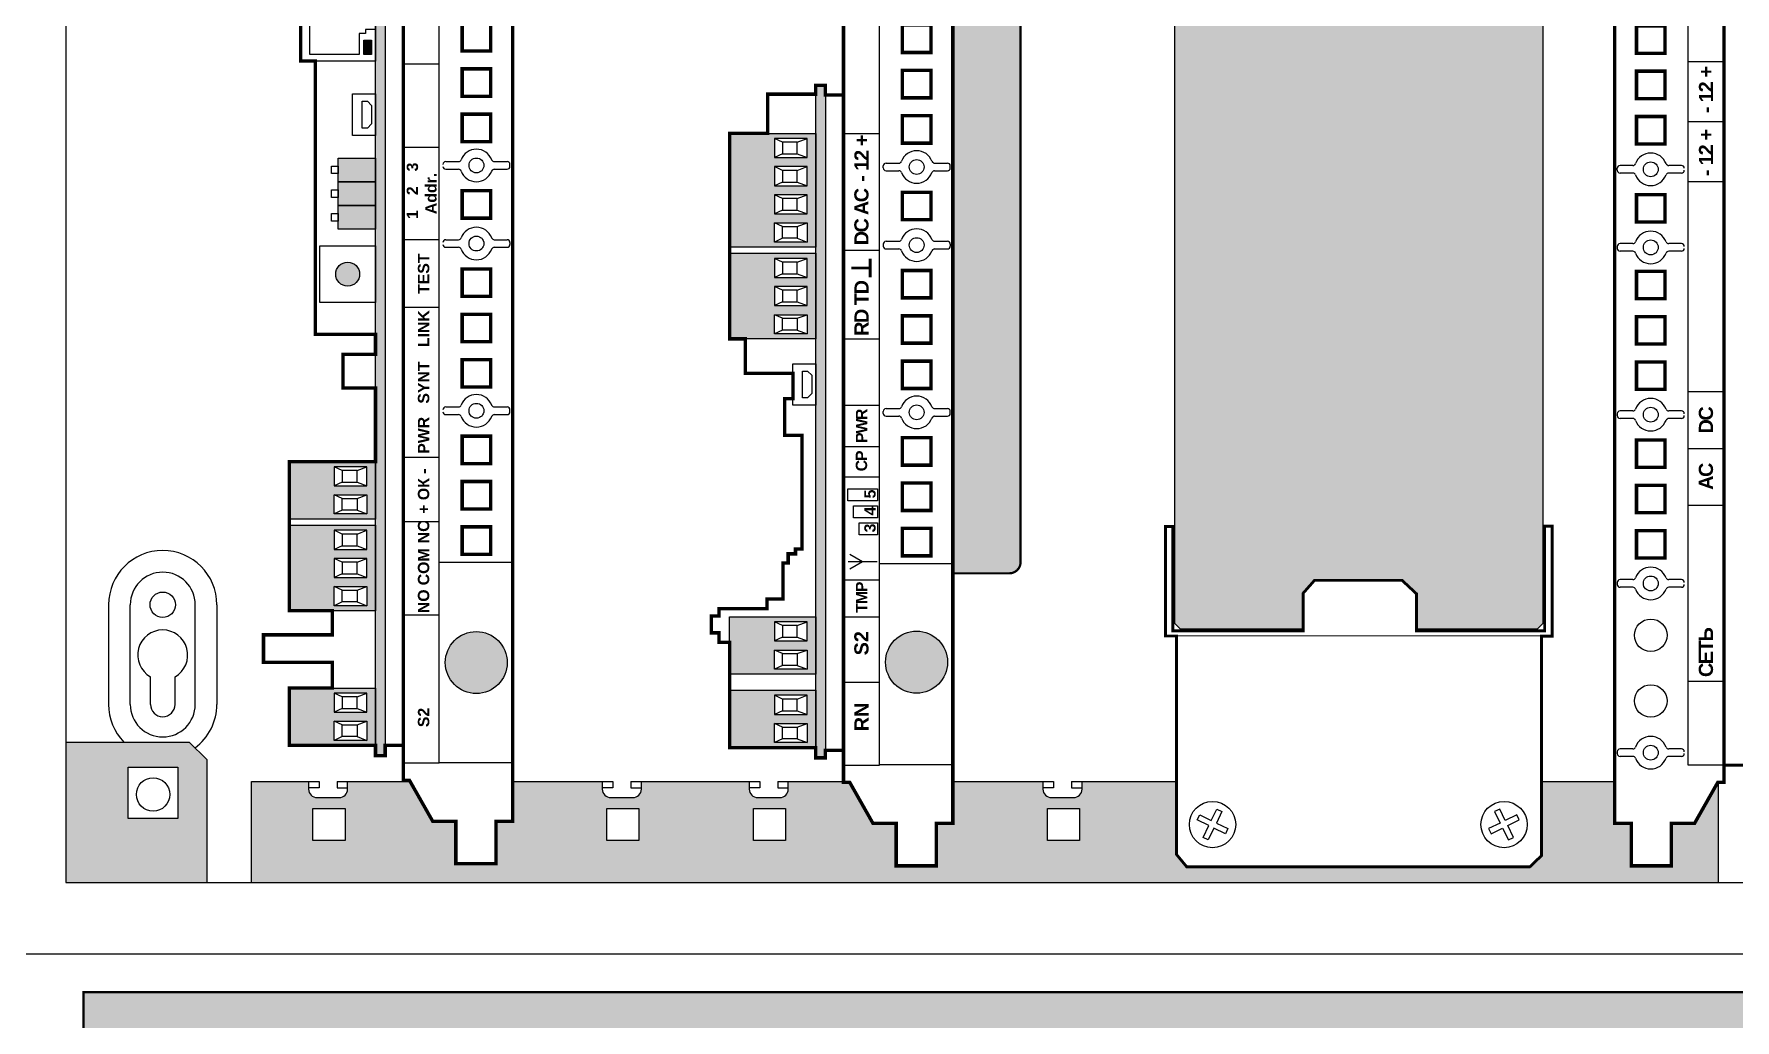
# Paper-space layout '13. УС-1' of a CAD drawing. Header units: millimetres. Extents: x 0 to 709, y -57 to 297.
# Drawn here: x 47.2 to 107.2, y 164.3 to 199.1 of the extents above; entities that cross this region are included whole.
import ezdxf

# ---------------------------------------------------------------- set-up
doc = ezdxf.new("R2010")
doc.units = ezdxf.units.MM
doc.styles.get("Standard").update_dxf_attribs({"font": 'arial.ttf'})

# ---------------------------------------------------------------- blocks, each defined once
blk = doc.blocks.new('A$C0EEA29C5')
h = blk.add_hatch(color=253)
h.dxf.hatch_style = 1
h.paths.add_polyline_path([(370.2, 0.2), (0.2, 0.2), (0.2, 245.2), (370.2, 245.2)])
h.paths.add_polyline_path([(268.88, 74.31), (97.11, 74.31), (97.11, 48.9), (268.88, 48.9)], flags=16)
h.paths.add_polyline_path([(360.53, 215.2, 1), (353.87, 215.2, 1)], flags=16)
h.paths.add_polyline_path([(356.52, 213.57), (357.2, 214.26), (357.88, 213.57), (358.83, 214.52), (358.14, 215.2), (358.83, 215.88), (357.88, 216.83), (357.2, 216.14), (356.52, 216.83), (355.57, 215.88), (356.26, 215.2), (355.57, 214.52)], flags=0)
h.paths.add_polyline_path([(353.87, 30.2, 1), (360.53, 30.2, 1)], flags=16)
h.paths.add_polyline_path([(356.52, 31.83), (355.57, 30.88), (356.26, 30.2), (355.57, 29.52), (356.52, 28.57), (357.2, 29.26), (357.88, 28.57), (358.83, 29.52), (358.14, 30.2), (358.83, 30.88), (357.88, 31.83), (357.2, 31.14)], flags=0)
h.paths.add_polyline_path([(183.6, 67.2, 1), (186.8, 67.2, 1)], flags=0)
h.paths.add_polyline_path([(183.6, 57.2, 1), (186.8, 57.2, 1)], flags=0)
h.paths.add_polyline_path([(16.53, 215.2, 1), (9.87, 215.2, 1)], flags=16)
h.paths.add_polyline_path([(9.87, 30.2, 1), (16.53, 30.2, 1)], flags=16)
h.paths.add_polyline_path([(14.83, 214.52), (14.14, 215.2), (14.83, 215.88), (13.88, 216.83), (13.2, 216.14), (12.52, 216.83), (11.57, 215.88), (12.26, 215.2), (11.57, 214.52), (12.52, 213.57), (13.2, 214.26), (13.88, 213.57)], flags=0)
h.paths.add_polyline_path([(14.83, 30.88), (13.88, 31.83), (13.2, 31.14), (12.52, 31.83), (11.57, 30.88), (12.26, 30.2), (11.57, 29.52), (12.52, 28.57), (13.2, 29.26), (13.88, 28.57), (14.83, 29.52), (14.14, 30.2)], flags=0)
h.paths.add_polyline_path([(192.35, 61.38), (215.56, 61.38), (215.56, 53.14), (192.35, 53.14)], flags=8)
h.paths.add_polyline_path([(192.76, 71.38), (219.29, 71.38), (219.29, 63.14), (192.76, 63.14)], flags=8)
h.paths.add_polyline_path([(99.29, 73.46), (174.95, 73.46), (174.95, 49.02), (99.29, 49.02)], flags=8)
at = {"const_width": 0.4}
blk.add_lwpolyline([(0.2, 245.2), (370.2, 245.2), (370.2, 0.2), (0.2, 0.2)], close=True, dxfattribs=at)
blk = doc.blocks.new('A$C20F5563F')
at = {"const_width": 0.25}
blk.add_lwpolyline([(0, 0), (482, 0), (482, -264), (0, -264)], close=True, dxfattribs=at)
at = {"color": 1}
blk.add_blockref('A$C0EEA29C5', (55.8, -251.91), dxfattribs=at)
blk = doc.blocks.new('БСМС-VT')
h = blk.add_hatch(color=64)
h.dxf.hatch_style = 1
h.paths.add_polyline_path([(20.86, 36.48), (20.86, 21.26), (30.98, 21.26), (30.98, 36.48)])
h.paths.add_polyline_path([(26.72, 28.58), (30.09, 28.58), (30.09, 22.8), (26.72, 22.8)], flags=16)
h.paths.add_polyline_path([(27.37, 27.16), (29.43, 27.16), (29.43, 24.52), (27.37, 24.52)], flags=0)
h.paths.add_polyline_path([(25.12, 28.58), (25.12, 22.8), (21.75, 22.8), (21.75, 28.58)], flags=16)
h.paths.add_polyline_path([(24.48, 27.16), (24.48, 24.52), (22.42, 24.52), (22.42, 27.16)], flags=0)
h = blk.add_hatch(color=64)
h.dxf.hatch_style = 1
h.paths.add_polyline_path([(44.63, 36.48), (44.63, 21.26), (59.72, 21.26), (59.72, 36.48)])
h.paths.add_polyline_path([(53.86, 28.58), (53.86, 22.8), (50.49, 22.8), (50.49, 28.58)], flags=16)
h.paths.add_polyline_path([(51.14, 27.16), (53.2, 27.16), (53.2, 24.52), (51.14, 24.52)], flags=0)
h.paths.add_polyline_path([(48.89, 28.58), (48.89, 22.8), (45.52, 22.8), (45.52, 28.58)], flags=16)
h.paths.add_polyline_path([(48.25, 27.16), (48.25, 24.52), (46.19, 24.52), (46.19, 27.16)], flags=0)
h.paths.add_polyline_path([(55.46, 28.58), (58.83, 28.58), (58.83, 22.8), (55.46, 22.8)], flags=16)
h.paths.add_polyline_path([(56.11, 27.16), (58.17, 27.16), (58.17, 24.52), (56.11, 24.52)], flags=0)
h = blk.add_hatch(color=64)
h.dxf.hatch_style = 1
h.paths.add_polyline_path([(60.82, 36.48), (60.82, 21.26), (70.94, 21.26), (70.94, 36.48)])
h.paths.add_polyline_path([(66.68, 28.58), (70.05, 28.58), (70.05, 22.8), (66.68, 22.8)], flags=16)
h.paths.add_polyline_path([(67.32, 27.16), (69.38, 27.16), (69.38, 24.52), (67.32, 24.52)], flags=0)
h.paths.add_polyline_path([(65.08, 28.58), (65.08, 22.8), (61.71, 22.8), (61.71, 28.58)], flags=16)
h.paths.add_polyline_path([(64.44, 27.16), (64.44, 24.52), (62.37, 24.52), (62.37, 27.16)], flags=0)
h = blk.add_hatch(color=256)
h.dxf.hatch_style = 1
h.paths.add_polyline_path([(106.15, 26.18, 1), (101.93, 26.18, 1)])
h = blk.add_hatch(color=1)
h.dxf.hatch_style = 1
h.paths.add_polyline_path([(116.15, 27.84), (111.96, 27.84), (111.96, 21.26), (116.15, 21.26)])
h = blk.add_hatch(color=1)
h.dxf.hatch_style = 1
h.paths.add_polyline_path([(120.34, 27.84), (116.15, 27.84), (116.15, 21.26), (120.34, 21.26)])
h = blk.add_hatch(color=1)
h.dxf.hatch_style = 1
h.paths.add_polyline_path([(124.53, 27.84), (120.34, 27.84), (120.34, 21.26), (124.53, 21.26)])
h = blk.add_hatch(color=42)
h.dxf.hatch_style = 1
h.paths.add_polyline_path([(19.06, 21.26), (215.09, 21.26), (215.09, 19.56), (19.06, 19.56)])
h = blk.add_hatch(color=82)
h.dxf.hatch_style = 1
h.paths.add_polyline_path([(145.32, 21.97), (145.32, 23.31), (142.78, 23.31), (142.78, 21.97)])
h = blk.add_hatch(color=256)
h.dxf.hatch_style = 1
edge = h.paths.add_edge_path()
edge.add_arc((35.49, 3.47), 5.47, 0, 360)
for p, q in [((22.42, 27.16), (21.75, 28.58)), ((24.48, 27.16), (25.12, 28.58)), ((27.37, 27.16), (26.72, 28.58)), ((29.43, 27.16), (30.09, 28.58)), ((46.19, 27.16), (45.52, 28.58)), ((48.25, 27.16), (48.89, 28.58)), ((51.14, 27.16), (50.49, 28.58)), ((53.2, 27.16), (53.86, 28.58)), ((56.11, 27.16), (55.46, 28.58)), ((58.17, 27.16), (58.83, 28.58)), ((62.37, 27.16), (61.71, 28.58)), ((64.44, 27.16), (65.08, 28.58)), ((67.32, 27.16), (66.68, 28.58)), ((69.38, 27.16), (70.05, 28.58)), ((22.42, 24.52), (21.75, 22.8)), ((24.48, 24.52), (25.12, 22.8)), ((27.37, 24.52), (26.72, 22.8)), ((29.43, 24.52), (30.09, 22.8)), ((46.19, 24.52), (45.52, 22.8)), ((48.25, 24.52), (48.89, 22.8)), ((51.14, 24.52), (50.49, 22.8)), ((53.2, 24.52), (53.86, 22.8)), ((56.11, 24.52), (55.46, 22.8)), ((58.17, 24.52), (58.83, 22.8)), ((62.37, 24.52), (61.71, 22.8)), ((64.44, 24.52), (65.08, 22.8)), ((67.32, 24.52), (66.68, 22.8)), ((69.38, 24.52), (70.05, 22.8)), ((43.9, 16.37), (43.9, 10.02)), ((60.38, 16.37), (60.38, 10.02)), ((71.74, 16.37), (71.74, 10.02)), ((98.2, 16.37), (98.2, 10.02)), ((110.17, 16.37), (110.17, 10.02)), ((126.43, 16.37), (126.43, 10.02)), ((141.13, 16.37), (141.13, 10.02))]:
    blk.add_line(p, q)
at = {"lineweight": 30}
for p, q in [((17.77, 16.37), (17.77, 10.02)), ((17.77, 10.02), (215.09, 10.02)), ((79.25, 8.87), (79.25, 6.6)), ((80.59, 8.87), (80.59, 6.6)), ((108.77, 8.87), (108.77, 6.6)), ((110.11, 8.87), (110.11, 6.6)), ((122.55, 8.87), (122.55, 6.6)), ((123.9, 8.87), (123.9, 6.6)), ((79.25, 0.29), (79.25, -1.98)), ((80.59, 0.29), (80.59, -1.98)), ((108.77, 0.29), (108.77, -1.98)), ((110.11, 0.29), (110.11, -1.98)), ((122.55, 0.29), (122.55, -1.98)), ((123.9, 0.29), (123.9, -1.98)), ((79.75, -2.48), (80.09, -2.48)), ((109.61, -2.48), (109.27, -2.48)), ((123.05, -2.48), (123.4, -2.48))]:
    blk.add_line(p, q, dxfattribs=at)
at = {"const_width": 0.6}
for points in [[(154.81, 34.48), (141.64, 34.48), (141.64, 31.87), (93.4, 31.87), (93.4, 21.26), (89.86, 21.26), (89.86, 27.01), (83.96, 27.01), (83.96, 21.26), (70.94, 21.26), (70.94, 36.48), (44.63, 36.48), (44.63, 28.87), (40.38, 28.87), (40.38, 41.04), (35.53, 41.04), (35.53, 28.87), (30.98, 28.87), (30.98, 36.48), (20.86, 36.48), (20.86, 21.26), (19.06, 21.26), (19.06, 19.56), (20.86, 19.56), (20.86, 16.37)], [(14.73, 16.37), (14.73, 15.28), (7.49, 11.17), (7.49, 7.08), (0, 7.08), (0, 0), (7.49, 0), (7.49, -2.94), (224.86, -2.94), (224.86, 0), (232.35, 0), (232.35, 7.08), (224.86, 7.08), (224.86, 11.17), (217.73, 15.28), (217.73, 16.37), (14.73, 16.37)]]:
    blk.add_lwpolyline(points, dxfattribs=at)
for points in [[(20.86, 36.48), (30.98, 36.48), (30.98, 21.26), (20.86, 21.26)], [(44.63, 36.48), (59.72, 36.48), (59.72, 21.26), (44.63, 21.26)], [(60.82, 36.48), (70.94, 36.48), (70.94, 21.26), (60.82, 21.26)], [(141.64, 34.48), (156.73, 34.48), (156.73, 21.26), (141.64, 21.26)], [(109.04, 21.26), (99.04, 21.26), (99.04, 31.09), (109.04, 31.09)], [(21.75, 28.58), (25.12, 28.58), (25.12, 22.8), (21.75, 22.8)], [(22.42, 27.16), (24.48, 27.16), (24.48, 24.52), (22.42, 24.52)], [(30.09, 28.58), (26.72, 28.58), (26.72, 22.8), (30.09, 22.8)], [(29.43, 27.16), (27.37, 27.16), (27.37, 24.52), (29.43, 24.52)], [(45.52, 28.58), (48.89, 28.58), (48.89, 22.8), (45.52, 22.8)], [(46.19, 27.16), (48.25, 27.16), (48.25, 24.52), (46.19, 24.52)], [(53.86, 28.58), (50.49, 28.58), (50.49, 22.8), (53.86, 22.8)], [(53.2, 27.16), (51.14, 27.16), (51.14, 24.52), (53.2, 24.52)], [(58.83, 28.58), (55.46, 28.58), (55.46, 22.8), (58.83, 22.8)], [(58.17, 27.16), (56.11, 27.16), (56.11, 24.52), (58.17, 24.52)], [(61.71, 28.58), (65.08, 28.58), (65.08, 22.8), (61.71, 22.8)], [(62.37, 27.16), (64.44, 27.16), (64.44, 24.52), (62.37, 24.52)], [(70.05, 28.58), (66.68, 28.58), (66.68, 22.8), (70.05, 22.8)], [(69.38, 27.16), (67.32, 27.16), (67.32, 24.52), (69.38, 24.52)], [(116.15, 21.26), (111.96, 21.26), (111.96, 27.84), (116.15, 27.84)], [(114.73, 27.84), (113.39, 27.84), (113.39, 29.06), (114.73, 29.06)], [(120.34, 21.26), (116.15, 21.26), (116.15, 27.84), (120.34, 27.84)], [(118.91, 27.84), (117.58, 27.84), (117.58, 29.06), (118.91, 29.06)], [(124.53, 21.26), (120.34, 21.26), (120.34, 27.84), (124.53, 27.84)], [(123.1, 27.84), (121.77, 27.84), (121.77, 29.06), (123.1, 29.06)], [(128.53, 25.3), (135.83, 25.3), (135.83, 21.26), (128.53, 21.26)], [(19.06, 21.26), (215.09, 21.26), (215.09, 19.56), (19.06, 19.56)], [(142.78, 23.31), (145.32, 23.31), (145.32, 21.97), (142.78, 21.97)]]:
    blk.add_lwpolyline(points, close=True)
for points in [[(142.78, 32.86), (155.58, 32.86), (155.58, 24.14), (151.85, 24.14), (151.85, 23.02), (151.15, 23.02), (151.15, 21.26), (147.21, 21.26), (147.21, 23.02), (146.51, 23.02), (146.51, 24.14), (142.78, 24.14), (142.78, 32.86)], [(129.82, 23.62), (134.54, 23.62), (134.54, 22.7), (133.8, 21.95), (130.56, 21.95), (129.82, 22.7), (129.82, 23.62)]]:
    blk.add_lwpolyline(points)
at = {"lineweight": 30}
blk.add_lwpolyline([(17.77, 10.02), (53.2, 10.02), (53.2, -2.94), (17.77, -2.94)], close=True, dxfattribs=at)
at = {"const_width": 0.6}
for points in [[(54.61, 5.96), (59.44, 5.96), (59.44, 0.92), (54.61, 0.92)], [(62.61, 5.96), (67.44, 5.96), (67.44, 0.92), (62.61, 0.92)], [(70.61, 5.96), (75.44, 5.96), (75.44, 0.92), (70.61, 0.92)], [(84.12, 5.96), (88.96, 5.96), (88.96, 0.92), (84.12, 0.92)], [(92.12, 5.96), (96.96, 5.96), (96.96, 0.92), (92.12, 0.92)], [(100.12, 5.96), (104.96, 5.96), (104.96, 0.92), (100.12, 0.92)], [(113.91, 5.96), (118.75, 5.96), (118.75, 0.92), (113.91, 0.92)], [(127.43, 5.96), (132.26, 5.96), (132.26, 0.92), (127.43, 0.92)], [(135.43, 5.96), (140.26, 5.96), (140.26, 0.92), (135.43, 0.92)], [(143.43, 5.96), (148.26, 5.96), (148.26, 0.92), (143.43, 0.92)]]:
    blk.add_lwpolyline(points, close=True, dxfattribs=at)
for centre, radius in [((104.04, 26.18), 2.11), ((35.49, 3.47), 5.47)]:
    blk.add_circle(centre, radius)
at = {"lineweight": 30}
for centre in [(79.92, 3.44), (109.44, 3.44), (123.22, 3.44)]:
    blk.add_circle(centre, 1.31, dxfattribs=at)
for centre, radius, start, end in [((79.75, 8.87), 0.5, 90, 180), ((80.09, 8.87), 0.5, 0, 90), ((109.27, 8.87), 0.5, 90, 180), ((109.61, 8.87), 0.5, 0, 90), ((123.05, 8.87), 0.5, 90, 180), ((123.4, 8.87), 0.5, 0, 90), ((79.92, 3.44), 2.87, 110.3564, 249.6436), ((78.75, 6.6), 0.5, 290.3564, 0), ((81.09, 6.6), 0.5, 180, 249.6436), ((79.92, 3.44), 2.87, 290.3564, 69.6436), ((109.44, 3.44), 2.87, 110.3564, 249.6436), ((108.27, 6.6), 0.5, 290.3564, 0), ((110.61, 6.6), 0.5, 180, 249.6436), ((109.44, 3.44), 2.87, 290.3564, 69.6436), ((123.22, 3.44), 2.87, 110.3564, 249.6436), ((122.05, 6.6), 0.5, 290.3564, 0), ((124.4, 6.6), 0.5, 180, 249.6436), ((123.22, 3.44), 2.87, 290.3564, 69.6436), ((78.75, 0.29), 0.5, 0, 69.6436), ((81.09, 0.29), 0.5, 110.3564, 180), ((108.27, 0.29), 0.5, 0, 69.6436), ((110.61, 0.29), 0.5, 110.3564, 180), ((122.05, 0.29), 0.5, 0, 69.6436), ((124.4, 0.29), 0.5, 110.3564, 180), ((79.75, -1.98), 0.5, 180, 270), ((80.09, -1.98), 0.5, 270, 0), ((109.27, -1.98), 0.5, 180, 270), ((109.61, -1.98), 0.5, 270, 0), ((123.05, -1.98), 0.5, 180, 270), ((123.4, -1.98), 0.5, 270, 0)]:
    blk.add_arc(centre, radius, start, end, dxfattribs=at)
at = {"char_height": 2, "attachment_point": 1}
for s, width, insert in [('{\\fArial|b1|i0|c204|p34;1}', 2, (113.78, 15.76)), ('{\\fArial|b1|i0|c204|p34;2}', 2, (117.97, 15.76)), ('{\\fArial|b1|i0|c204|p34;3}', 2, (122.16, 15.76)), ('{\\fArial|b1|i0|c204|p34;S2}', 6.5186, (24.09, 13.78)), ('{\\fArial|b1|i0|c204|p34;NO}', 6.5186, (44.2, 13.78)), ('{\\fArial|b1|i0|c204|p34;COM}', 6.5186, (49.12, 13.78)), ('{\\fArial|b1|i0|c204|p34;NC}', 6.5186, (56.54, 13.78)), ('{\\fArial|b1|i0|c204|p34;+ ОК -}', 9.0624, (61.74, 13.78)), ('{\\fArial|b1|i0|c204|p34;PWR}', 9.0624, (72.33, 13.78)), ('{\\fArial|b1|i0|c204|p34;SYNT}', 9.0624, (81.18, 13.78)), ('{\\fArial|b1|i0|c204|p34;LINK}', 9.0624, (91.15, 13.78)), ('{\\fArial|b1|i0|c204|p34;TEST}', 9.0624, (100.54, 13.78)), ('{\\fArial|b1|i0|c204|p34;Addr.}', 9.0624, (114.62, 12.49))]:
    blk.add_mtext_dynamic_manual_height_columns(s, width=width, gutter_width=12.5, heights=[0], dxfattribs=dict(at, insert=insert))
blk = doc.blocks.new('ПАК-СМ_БП')
at = {"lineweight": 30}
for p, q in [((12.02, 3.19), (12.02, 5.45)), ((12.86, 5.95), (12.52, 5.95)), ((13.36, 3.19), (13.36, 5.45)), ((41.88, 3.19), (41.88, 5.45)), ((42.72, 5.95), (42.38, 5.95)), ((43.22, 3.19), (43.22, 5.45)), ((71.66, 3.19), (71.66, 5.45)), ((72.5, 5.95), (72.16, 5.95)), ((73, 3.19), (73, 5.45)), ((101.18, 3.19), (101.18, 5.45)), ((102.02, 5.95), (101.68, 5.95)), ((102.52, 3.19), (102.52, 5.45)), ((114.97, 3.19), (114.97, 5.45)), ((115.47, 5.95), (115.81, 5.95)), ((116.31, 3.19), (116.31, 5.45)), ((12.02, -5.39), (12.02, -3.13)), ((13.36, -5.39), (13.36, -3.13)), ((41.88, -5.39), (41.88, -3.13)), ((43.22, -5.39), (43.22, -3.13)), ((71.66, -5.39), (71.66, -3.13)), ((73, -5.39), (73, -3.13)), ((101.18, -5.39), (101.18, -3.13)), ((102.52, -5.39), (102.52, -3.13)), ((114.97, -5.39), (114.97, -3.13)), ((116.31, -5.39), (116.31, -3.13)), ((10.49, -12.9), (10.49, -6.55)), ((10.49, -6.55), (207.81, -6.55))]:
    blk.add_line(p, q, dxfattribs=at)
for p, q in [((25.22, -12.9), (25.22, -6.55)), ((56.3, -12.9), (56.3, -6.55)), ((66.33, -12.9), (66.33, -6.55)), ((76.36, -12.9), (76.36, -6.55)), ((113.4, -12.9), (113.4, -6.55)), ((124.02, -12.9), (124.02, -6.55)), ((134.63, -12.9), (134.63, -6.55))]:
    blk.add_line(p, q)
at = {"const_width": 0.6}
for points in [[(217.68, 6.41), (0.22, 6.41), (0.22, 3.47), (-7.28, 3.47), (-7.28, -3.6), (0.22, -3.6), (0.22, -7.7), (7.45, -11.8), (7.45, -12.9), (210.45, -12.9), (210.45, -11.8), (217.68, -7.7), (217.68, -3.6), (225.17, -3.6), (225.17, 3.47), (217.68, 3.47)], [(51.86, -2.49), (47.02, -2.49), (47.02, 2.55), (51.86, 2.55)], [(59.86, -2.49), (55.02, -2.49), (55.02, 2.55), (59.86, 2.55)], [(67.86, -2.49), (63.02, -2.49), (63.02, 2.55), (67.86, 2.55)], [(81.65, -2.49), (76.81, -2.49), (76.81, 2.55), (81.65, 2.55)], [(89.65, -2.49), (84.81, -2.49), (84.81, 2.55), (89.65, 2.55)], [(97.65, -2.49), (92.81, -2.49), (92.81, 2.55), (97.65, 2.55)], [(111.16, -2.49), (106.33, -2.49), (106.33, 2.55), (111.16, 2.55)], [(124.95, -2.49), (120.11, -2.49), (120.11, 2.55), (124.95, 2.55)], [(132.95, -2.49), (128.11, -2.49), (128.11, 2.55), (132.95, 2.55)], [(140.95, -2.49), (136.11, -2.49), (136.11, 2.55), (140.95, 2.55)]]:
    blk.add_lwpolyline(points, close=True, dxfattribs=at)
at = {"lineweight": 30, "const_width": 0.3}
blk.add_lwpolyline([(7.45, -12.9), (7.45, -12.9)], close=True, dxfattribs=at)
at = {"const_width": 0.5}
blk.add_lwpolyline([(10.49, -12.9), (10.49, -17.81), (25.22, -17.81), (25.22, -32.91), (76.36, -32.91), (76.36, -43.45), (101.9, -43.45), (101.89, -17.75), (105.86, -17.69), (105.86, -43.45), (115.5, -43.45), (115.5, -32.91), (117.64, -32.91), (117.64, -41.33), (154.47, -41.33), (154.45, -17.72), (157.1, -17.72), (157.1, -32.91), (174.5, -32.91), (174.5, -27.51), (196.71, -27.51), (196.71, -20.31), (205.36, -20.31), (205.36, -12.9)], dxfattribs=at)
at = {"lineweight": 30}
for centre, radius in [((12.69, 0.03), 1.31), ((21.81, 0.03), 2.87), ((33.4, 0.03), 2.87), ((42.55, 0.03), 1.31), ((72.33, 0.03), 1.31), ((101.85, 0.03), 1.31), ((115.64, 0.03), 1.31)]:
    blk.add_circle(centre, radius, dxfattribs=at)
for centre, radius, start, end in [((11.52, 3.19), 0.5, 290.3564, 0), ((12.52, 5.45), 0.5, 90, 180), ((12.86, 5.45), 0.5, 0, 90), ((13.86, 3.19), 0.5, 180, 249.6436), ((41.38, 3.19), 0.5, 290.3564, 0), ((42.38, 5.45), 0.5, 90, 180), ((42.72, 5.45), 0.5, 0, 90), ((43.72, 3.19), 0.5, 180, 249.6436), ((71.16, 3.19), 0.5, 290.3564, 0), ((72.16, 5.45), 0.5, 90, 180), ((72.5, 5.45), 0.5, 0, 90), ((73.5, 3.19), 0.5, 180, 249.6436), ((100.68, 3.19), 0.5, 290.3564, 0), ((101.68, 5.45), 0.5, 90, 180), ((102.02, 5.45), 0.5, 0, 90), ((103.02, 3.19), 0.5, 180, 249.6436), ((114.47, 3.19), 0.5, 290.3564, 0), ((115.47, 5.45), 0.5, 90, 180), ((115.81, 5.45), 0.5, 0, 90), ((116.81, 3.19), 0.5, 180, 249.6436), ((12.69, 0.03), 2.87, 110.3564, 249.6436), ((12.69, 0.03), 2.87, 290.3564, 69.6436), ((42.55, 0.03), 2.87, 110.3564, 249.6436), ((42.55, 0.03), 2.87, 290.3564, 69.6436), ((72.33, 0.03), 2.87, 110.3564, 249.6436), ((72.33, 0.03), 2.87, 290.3564, 69.6436), ((101.85, 0.03), 2.87, 110.3564, 249.6436), ((101.85, 0.03), 2.87, 290.3564, 69.6436), ((115.64, 0.03), 2.87, 110.3564, 249.6436), ((115.64, 0.03), 2.87, 290.3564, 69.6436), ((11.52, -3.13), 0.5, 0, 69.6436), ((13.86, -3.13), 0.5, 110.3564, 180), ((41.38, -3.13), 0.5, 0, 69.6436), ((43.72, -3.13), 0.5, 110.3564, 180), ((71.16, -3.13), 0.5, 0, 69.6436), ((73.5, -3.13), 0.5, 110.3564, 180), ((100.68, -3.13), 0.5, 0, 69.6436), ((103.02, -3.13), 0.5, 110.3564, 180), ((114.47, -3.13), 0.5, 0, 69.6436), ((116.81, -3.13), 0.5, 110.3564, 180), ((12.52, -5.39), 0.5, 180, 270), ((12.86, -5.39), 0.5, 270, 0), ((42.38, -5.39), 0.5, 180, 270), ((42.72, -5.39), 0.5, 270, 0), ((72.16, -5.39), 0.5, 180, 270), ((72.5, -5.39), 0.5, 270, 0), ((101.68, -5.39), 0.5, 180, 270), ((102.02, -5.39), 0.5, 270, 0), ((115.47, -5.39), 0.5, 180, 270), ((115.81, -5.39), 0.5, 270, 0)]:
    blk.add_arc(centre, radius, start, end, dxfattribs=at)
at = {"char_height": 2.5, "attachment_point": 5}
for s, width, insert in [('{\\fArial|b1|i0|c204|p34;\\T0.9СЕТЬ}', 9.2162, (30.31, -9.72)), ('{\\fArial|b1|i0|c204|p34;\\T0.9AC}', 3.9336, (61.34, -9.72)), ('{\\fArial|b1|i0|c204|p34;\\T0.9DC}', 3.9336, (71.29, -9.72)), ('{\\fArial|b1|i0|c204|p34;\\T0.9- 12 +}', 9.2162, (118.49, -9.72)), ('{\\fArial|b1|i0|c204|p34;\\T0.9- 12 +}', 9.2162, (129.61, -9.72))]:
    blk.add_mtext_dynamic_manual_height_columns(s, width=width, gutter_width=12.5, heights=[0], dxfattribs=dict(at, insert=insert))
blk = doc.blocks.new('АКБ ОС')
h = blk.add_hatch(color=252)
h.dxf.hatch_style = 1
h.paths.add_polyline_path([(35.51, 58.1), (34.51, 57.1), (34.51, 35.47), (40.82, 35.47), (43.09, 33.47), (43.09, 17.99), (40.71, 15.44), (34.51, 15.44), (34.51, -5.83), (35.51, -6.83), (183.31, -6.83), (184.31, -5.83), (184.31, 15.44), (179.1, 15.44), (176.72, 17.99), (176.72, 33.47), (179, 35.47), (184.31, 35.47), (184.31, 58.1)])
h.paths.add_polyline_path([(159.75, 46.43), (159.75, 51.49), (160.75, 52.49), (174.91, 52.49), (174.91, 45.43), (160.75, 45.43)], flags=16)
h.paths.add_polyline_path([(159.75, 4.83), (160.75, 5.83), (174.91, 5.83), (174.91, -1.22), (160.75, -1.22), (159.75, -0.22)], flags=16)
blk.add_line((33.24, -6.62), (33.28, 57.83))
at = {"const_width": 0.5}
blk.add_lwpolyline([(52.6, 59.78), (52.6, 58.48), (34.19, 58.48), (34.19, 35.47), (40.82, 35.47), (43.09, 33.47), (43.09, 17.99), (40.71, 15.44), (34.19, 15.44), (34.19, -7.17), (52.65, -7.17), (52.65, -8.49), (33.24, -8.49), (33.24, -6.62), (-5.48, -6.62), (-7.46, -4.55), (-7.46, 56.02), (-5.27, 57.83), (33.28, 57.83), (33.28, 59.78), (52.6, 59.78)], dxfattribs=at)
for points in [[(34.51, 35.47), (34.51, 57.1), (35.51, 58.1), (184.31, 58.1), (184.31, 35.47)], [(2.72, 50.7), (2.28, 49.8), (0.27, 50.78), (-0.72, 48.74), (-1.62, 49.18), (-0.62, 51.22), (-2.72, 52.24), (-2.28, 53.14), (-0.18, 52.11), (0.82, 54.17), (1.71, 53.71), (0.71, 51.68), (2.72, 50.7)], [(184.31, 15.44), (184.31, -5.83), (183.31, -6.83), (35.51, -6.83), (34.51, -5.83), (34.51, 15.44)], [(2.72, 0.77), (2.28, 1.67), (0.27, 0.69), (-0.72, 2.73), (-1.62, 2.29), (-0.62, 0.25), (-2.72, -0.77), (-2.28, -1.67), (-0.18, -0.65), (0.82, -2.7), (1.71, -2.25), (0.71, -0.21), (2.72, 0.77)]]:
    blk.add_lwpolyline(points)
for centre in [(0, 51.47), (0, 0)]:
    blk.add_circle(centre, 4.09)
blk = doc.blocks.new('ПАК-СМ_ПУ+МВК')
h = blk.add_hatch(color=64)
h.dxf.hatch_style = 1
h.paths.add_polyline_path([(13.58, 33.01), (13.58, 17.79), (23.7, 17.79), (23.7, 33.01)])
h.paths.add_polyline_path([(19.44, 25.1), (22.82, 25.1), (22.82, 19.33), (19.44, 19.33)], flags=16)
h.paths.add_polyline_path([(20.09, 23.69), (22.15, 23.69), (22.15, 21.05), (20.09, 21.05)], flags=0)
h.paths.add_polyline_path([(17.85, 25.1), (17.85, 19.33), (14.47, 19.33), (14.47, 25.1)], flags=16)
h.paths.add_polyline_path([(17.2, 23.69), (17.2, 21.05), (15.14, 21.05), (15.14, 23.69)], flags=0)
h = blk.add_hatch(color=64)
h.dxf.hatch_style = 1
h.paths.add_polyline_path([(36.66, 33.01), (26.54, 33.01), (26.54, 17.79), (36.66, 17.79)])
h.paths.add_polyline_path([(32.4, 25.1), (35.77, 25.1), (35.77, 19.33), (32.4, 19.33)], flags=16)
h.paths.add_polyline_path([(33.05, 23.69), (35.11, 23.69), (35.11, 21.05), (33.05, 21.05)], flags=0)
h.paths.add_polyline_path([(30.8, 25.1), (30.8, 19.33), (27.43, 19.33), (27.43, 25.1)], flags=16)
h.paths.add_polyline_path([(30.16, 23.69), (30.16, 21.05), (28.1, 21.05), (28.1, 23.69)], flags=0)
h = blk.add_hatch(color=64)
h.dxf.hatch_style = 1
h.paths.add_polyline_path([(85.72, 33.01), (85.72, 17.79), (100.81, 17.79), (100.81, 33.01)])
h.paths.add_polyline_path([(94.95, 25.1), (94.95, 19.33), (91.58, 19.33), (91.58, 25.1)], flags=16)
h.paths.add_polyline_path([(94.28, 23.69), (94.28, 21.05), (92.22, 21.05), (92.22, 23.69)], flags=0)
h.paths.add_polyline_path([(89.98, 25.1), (89.98, 19.33), (86.61, 19.33), (86.61, 25.1)], flags=16)
h.paths.add_polyline_path([(89.34, 23.69), (89.34, 21.05), (87.27, 21.05), (87.27, 23.69)], flags=0)
h.paths.add_polyline_path([(96.55, 25.1), (99.92, 25.1), (99.92, 19.33), (96.55, 19.33)], flags=16)
h.paths.add_polyline_path([(97.19, 23.69), (99.25, 23.69), (99.25, 21.05), (97.19, 21.05)], flags=0)
h = blk.add_hatch(color=64)
h.dxf.hatch_style = 1
h.paths.add_polyline_path([(101.91, 33.01), (101.91, 17.79), (121.97, 17.79), (121.97, 33.01)])
h.paths.add_polyline_path([(111.14, 25.1), (111.14, 19.33), (107.77, 19.33), (107.77, 25.1)], flags=16)
h.paths.add_polyline_path([(110.47, 23.69), (110.47, 21.05), (108.41, 21.05), (108.41, 23.69)], flags=0)
h.paths.add_polyline_path([(112.74, 25.1), (116.11, 25.1), (116.11, 19.33), (112.74, 19.33)], flags=16)
h.paths.add_polyline_path([(113.38, 23.69), (115.44, 23.69), (115.44, 21.05), (113.38, 21.05)], flags=0)
h.paths.add_polyline_path([(106.17, 25.1), (106.17, 19.33), (102.8, 19.33), (102.8, 25.1)], flags=16)
h.paths.add_polyline_path([(105.52, 23.69), (105.52, 21.05), (103.46, 21.05), (103.46, 23.69)], flags=0)
h.paths.add_polyline_path([(117.71, 25.1), (121.08, 25.1), (121.08, 19.33), (117.71, 19.33)], flags=16)
h.paths.add_polyline_path([(118.35, 23.69), (120.41, 23.69), (120.41, 21.05), (118.35, 21.05)], flags=0)
h = blk.add_hatch(color=42)
h.dxf.hatch_style = 1
h.paths.add_polyline_path([(11.78, 17.79), (130.47, 17.79), (130.47, 16.09), (11.78, 16.09)])
h = blk.add_hatch(color=256)
h.dxf.hatch_style = 1
edge = h.paths.add_edge_path()
edge.add_arc((28.66, 0), 5.47, 0, 360)
h = blk.add_hatch(color=252)
h.dxf.hatch_style = 1
h.paths.add_polyline_path([(158.11, -6.41), (44.34, -6.41), (44.34, -16.37, 0.41384), (46.34, -18.37), (158.11, -18.37)])
h.paths.add_polyline_path([(169.75, -9.55), (162.73, -9.55), (162.73, -6.41), (158.11, -6.41), (158.11, -18.37), (159.72, -18.37, 0.414214), (162.72, -15.37), (162.72, -13.95), (169.75, -13.95)])
h.paths.add_polyline_path([(176.94, -8.92), (174.78, -8.92), (174.78, -8.08), (169.75, -8.08), (169.75, -9.55), (169.75, -13.95), (169.75, -15.42), (174.78, -15.42), (174.78, -14.59), (176.94, -14.59)])
for p, q in [((15.14, 23.69), (14.47, 25.1)), ((17.2, 23.69), (17.85, 25.1)), ((20.09, 23.69), (19.44, 25.1)), ((22.15, 23.69), (22.82, 25.1)), ((28.1, 23.69), (27.43, 25.1)), ((30.16, 23.69), (30.8, 25.1)), ((33.05, 23.69), (32.4, 25.1)), ((35.11, 23.69), (35.77, 25.1)), ((87.27, 23.69), (86.61, 25.1)), ((89.34, 23.69), (89.98, 25.1)), ((92.22, 23.69), (91.58, 25.1)), ((94.28, 23.69), (94.95, 25.1)), ((97.19, 23.69), (96.55, 25.1)), ((99.25, 23.69), (99.92, 25.1)), ((103.46, 23.69), (102.8, 25.1)), ((105.52, 23.69), (106.17, 25.1)), ((108.41, 23.69), (107.77, 25.1)), ((110.47, 23.69), (111.14, 25.1)), ((113.38, 23.69), (112.74, 25.1)), ((115.44, 23.69), (116.11, 25.1)), ((118.35, 23.69), (117.71, 25.1)), ((120.41, 23.69), (121.08, 25.1)), ((15.14, 21.05), (14.47, 19.33)), ((17.2, 21.05), (17.85, 19.33)), ((20.09, 21.05), (19.44, 19.33)), ((22.15, 21.05), (22.82, 19.33)), ((28.1, 21.05), (27.43, 19.33)), ((30.16, 21.05), (30.8, 19.33)), ((33.05, 21.05), (32.4, 19.33)), ((35.11, 21.05), (35.77, 19.33)), ((87.27, 21.05), (86.61, 19.33)), ((89.34, 21.05), (89.98, 19.33)), ((92.22, 21.05), (91.58, 19.33)), ((94.28, 21.05), (94.95, 19.33)), ((97.19, 21.05), (96.55, 19.33)), ((99.25, 21.05), (99.92, 19.33)), ((103.46, 21.05), (102.8, 19.33)), ((105.52, 21.05), (106.17, 19.33)), ((108.41, 21.05), (107.77, 19.33)), ((110.47, 21.05), (111.14, 19.33)), ((113.38, 21.05), (112.74, 19.33)), ((115.44, 21.05), (116.11, 19.33)), ((118.35, 21.05), (117.71, 19.33)), ((120.41, 21.05), (121.08, 19.33)), ((25.12, 12.9), (25.12, 6.55)), ((36.64, 12.9), (36.64, 6.55)), ((43.2, 12.9), (43.2, 6.55)), ((61.37, 12.9), (61.37, 6.55)), ((66.69, 12.9), (66.69, 6.55)), ((74.02, 12.9), (74.02, 6.55)), ((85.72, 12.9), (85.72, 6.55)), ((101.37, 12.9), (101.37, 6.55)), ((121.97, 12.9), (121.97, 6.55))]:
    blk.add_line(p, q)
at = {"lineweight": 30}
for p, q in [((10.49, 12.9), (10.49, 6.55)), ((46.36, 6.98), (46.36, 12.1)), ((46.36, 9.54), (45.08, 11.76)), ((46.36, 9.54), (47.64, 11.76)), ((10.49, 6.55), (207.81, 6.55)), ((72.07, 5.39), (72.07, 3.13)), ((72.57, 5.89), (72.91, 5.89)), ((73.41, 5.39), (73.41, 3.13)), ((101.59, 5.39), (101.59, 3.13)), ((102.43, 5.89), (102.09, 5.89)), ((102.93, 5.39), (102.93, 3.13)), ((115.37, 5.39), (115.37, 3.13)), ((115.87, 5.89), (116.22, 5.89)), ((116.72, 5.39), (116.72, 3.13)), ((72.07, -3.19), (72.07, -5.45)), ((72.57, -5.95), (72.91, -5.95)), ((73.41, -3.19), (73.41, -5.45)), ((101.59, -3.19), (101.59, -5.45)), ((102.43, -5.95), (102.09, -5.95)), ((102.93, -3.19), (102.93, -5.45)), ((115.37, -3.19), (115.37, -5.45)), ((115.87, -5.95), (116.22, -5.95)), ((116.72, -3.19), (116.72, -5.45))]:
    blk.add_line(p, q, dxfattribs=at)
for points, const_width in [([(128.74, 12.9), (128.74, 16.09), (130.47, 16.09), (130.47, 17.79), (128.9, 17.79), (128.9, 26.27), (121.97, 26.27), (121.97, 33.01), (85.72, 33.01), (85.72, 30.25), (79.65, 30.25), (79.65, 21.83), (75.16, 21.83), (75.16, 23.3), (68.67, 23.3), (68.67, 20.24), (48.62, 20.24), (48.62, 21.37), (47.78, 21.37), (47.78, 22.67), (46.17, 22.67), (46.17, 23.6), (39.81, 23.6), (39.81, 26.39), (38.12, 26.39), (38.12, 34.87), (36.79, 34.87), (36.79, 36.23), (33.84, 36.23), (33.84, 34.87), (32.18, 34.87), (32.18, 33.01), (13.58, 33.01), (13.58, 17.79), (11.78, 17.79), (11.78, 16.09), (13.11, 16.09), (13.11, 12.9)], 0.6), ([(203.94, -6.41), (203.94, -6.41), (217.68, -6.41), (217.68, -3.47), (225.17, -3.47), (225.17, 3.6), (217.68, 3.6), (217.68, 7.7), (210.45, 11.8), (210.45, 12.9), (7.45, 12.9), (7.45, 11.8), (0.22, 7.7), (0.22, 3.6), (-7.28, 3.6), (-7.28, -3.47), (0.22, -3.47), (0.22, -6.41), (14.37, -6.41), (14.37, -6.41), (203.94, -6.41)], 0.6), ([(98.23, 11.5), (98.23, 8.2)], 0.5), ([(99.88, 8.2), (96.58, 8.2)], 0.5)]:
    blk.add_lwpolyline(points, dxfattribs=dict(const_width=const_width))
for points in [[(13.58, 33.01), (23.7, 33.01), (23.7, 17.79), (13.58, 17.79)], [(26.54, 33.01), (36.66, 33.01), (36.66, 17.79), (26.54, 17.79)], [(85.72, 33.01), (100.81, 33.01), (100.81, 17.79), (85.72, 17.79)], [(101.91, 33.01), (121.97, 33.01), (121.97, 17.79), (101.91, 17.79)], [(14.47, 25.1), (17.85, 25.1), (17.85, 19.33), (14.47, 19.33)], [(22.82, 25.1), (19.44, 25.1), (19.44, 19.33), (22.82, 19.33)], [(27.43, 25.1), (30.8, 25.1), (30.8, 19.33), (27.43, 19.33)], [(35.77, 25.1), (32.4, 25.1), (32.4, 19.33), (35.77, 19.33)], [(86.61, 25.1), (89.98, 25.1), (89.98, 19.33), (86.61, 19.33)], [(94.95, 25.1), (91.58, 25.1), (91.58, 19.33), (94.95, 19.33)], [(99.92, 25.1), (96.55, 25.1), (96.55, 19.33), (99.92, 19.33)], [(102.8, 25.1), (106.17, 25.1), (106.17, 19.33), (102.8, 19.33)], [(111.14, 25.1), (107.77, 25.1), (107.77, 19.33), (111.14, 19.33)], [(116.11, 25.1), (112.74, 25.1), (112.74, 19.33), (116.11, 19.33)], [(121.08, 25.1), (117.71, 25.1), (117.71, 19.33), (121.08, 19.33)], [(15.14, 23.69), (17.2, 23.69), (17.2, 21.05), (15.14, 21.05)], [(22.15, 23.69), (20.09, 23.69), (20.09, 21.05), (22.15, 21.05)], [(28.1, 23.69), (30.16, 23.69), (30.16, 21.05), (28.1, 21.05)], [(35.11, 23.69), (33.05, 23.69), (33.05, 21.05), (35.11, 21.05)], [(74.02, 21.83), (81.32, 21.83), (81.32, 17.79), (74.02, 17.79)], [(87.27, 23.69), (89.34, 23.69), (89.34, 21.05), (87.27, 21.05)], [(94.28, 23.69), (92.22, 23.69), (92.22, 21.05), (94.28, 21.05)], [(99.25, 23.69), (97.19, 23.69), (97.19, 21.05), (99.25, 21.05)], [(103.46, 23.69), (105.52, 23.69), (105.52, 21.05), (103.46, 21.05)], [(110.47, 23.69), (108.41, 23.69), (108.41, 21.05), (110.47, 21.05)], [(115.44, 23.69), (113.38, 23.69), (113.38, 21.05), (115.44, 21.05)], [(120.41, 23.69), (118.35, 23.69), (118.35, 21.05), (120.41, 21.05)], [(11.78, 17.79), (130.47, 17.79), (130.47, 16.09), (11.78, 16.09)], [(57.12, 12.14), (59.25, 12.14), (59.25, 6.88), (57.12, 6.88)], [(51.12, 10.14), (53.25, 10.14), (53.25, 6.88), (51.12, 6.88)], [(54.12, 11.14), (56.25, 11.14), (56.25, 6.88), (54.12, 6.88)]]:
    blk.add_lwpolyline(points, close=True)
blk.add_lwpolyline([(75.31, 20.15), (80.03, 20.15), (80.03, 19.23), (79.29, 18.48), (76.05, 18.48), (75.31, 19.23), (75.31, 20.15)])
blk.add_lwpolyline([(10.55, 6.55), (46.07, 6.55), (46.07, -6.41), (10.55, -6.41)], close=True, dxfattribs=at)
at = {"const_width": 0.6}
for points in [[(47.43, 2.49), (52.27, 2.49), (52.27, -2.55), (47.43, -2.55)], [(55.43, 2.49), (60.27, 2.49), (60.27, -2.55), (55.43, -2.55)], [(63.43, 2.49), (68.27, 2.49), (68.27, -2.55), (63.43, -2.55)], [(76.95, 2.49), (81.78, 2.49), (81.78, -2.55), (76.95, -2.55)], [(84.95, 2.49), (89.78, 2.49), (89.78, -2.55), (84.95, -2.55)], [(92.95, 2.49), (97.78, 2.49), (97.78, -2.55), (92.95, -2.55)], [(106.73, 2.49), (111.57, 2.49), (111.57, -2.55), (106.73, -2.55)], [(120.25, 2.49), (125.09, 2.49), (125.09, -2.55), (120.25, -2.55)], [(128.25, 2.49), (133.09, 2.49), (133.09, -2.55), (128.25, -2.55)], [(136.25, 2.49), (141.09, 2.49), (141.09, -2.55), (136.25, -2.55)]]:
    blk.add_lwpolyline(points, close=True, dxfattribs=at)
at = {"const_width": 0.4}
blk.add_lwpolyline([(44.34, -6.41), (44.34, -16.37, 0.414587), (46.34, -18.37), (159.72, -18.37, 0.414214), (162.72, -15.37), (162.72, -13.95), (169.75, -13.95), (169.75, -15.42), (174.78, -15.42), (174.78, -14.59), (176.94, -14.59), (176.94, -8.92), (174.78, -8.92), (174.78, -8.08), (169.75, -8.08), (169.75, -9.55), (162.73, -9.55), (162.73, -6.41)], format="xyb", dxfattribs=at)
blk.add_circle((28.66, 0), 5.47)
at = {"lineweight": 30}
for centre in [(72.74, -0.03), (102.26, -0.03), (116.05, -0.03)]:
    blk.add_circle(centre, 1.31, dxfattribs=at)
for centre, radius, start, end in [((71.57, 3.13), 0.5, 290.3564, 0), ((72.57, 5.39), 0.5, 90, 180), ((72.91, 5.39), 0.5, 0, 90), ((73.91, 3.13), 0.5, 180, 249.6436), ((101.09, 3.13), 0.5, 290.3564, 0), ((102.09, 5.39), 0.5, 90, 180), ((102.43, 5.39), 0.5, 0, 90), ((103.43, 3.13), 0.5, 180, 249.6436), ((114.87, 3.13), 0.5, 290.3564, 0), ((115.87, 5.39), 0.5, 90, 180), ((116.22, 5.39), 0.5, 0, 90), ((117.22, 3.13), 0.5, 180, 249.6436), ((72.74, -0.03), 2.87, 110.3564, 249.6436), ((72.74, -0.03), 2.87, 290.3564, 69.6436), ((102.26, -0.03), 2.87, 110.3564, 249.6436), ((102.26, -0.03), 2.87, 290.3564, 69.6436), ((116.05, -0.03), 2.87, 110.3564, 249.6436), ((116.05, -0.03), 2.87, 290.3564, 69.6436), ((71.57, -3.19), 0.5, 0, 69.6436), ((73.91, -3.19), 0.5, 110.3564, 180), ((101.09, -3.19), 0.5, 0, 69.6436), ((103.43, -3.19), 0.5, 110.3564, 180), ((114.87, -3.19), 0.5, 0, 69.6436), ((117.22, -3.19), 0.5, 110.3564, 180), ((72.57, -5.45), 0.5, 180, 270), ((72.91, -5.45), 0.5, 270, 0), ((102.09, -5.45), 0.5, 180, 270), ((102.43, -5.45), 0.5, 270, 0), ((115.87, -5.45), 0.5, 180, 270), ((116.22, -5.45), 0.5, 270, 0)]:
    blk.add_arc(centre, radius, start, end, dxfattribs=at)
for s, width, insert, char_height, attachment_point in [('{\\fArial|b1|i0|c204|p34;RN}', 4.2282, (18.99, 9.72), 2.5, 5), ('{\\fArial|b1|i0|c204|p34;S2}', 3.9706, (32, 9.72), 2.5, 5), ('{\\fArial|b1|i0|c204|p34;\\T0.9TMP}', 5.7659, (40.04, 9.72), 2, 5), ('{\\fArial|b1|i0|c204|p34;\\T0.9 3}', 2.1654, (50.86, 9.23), 2, 1), ('{\\fArial|b1|i0|c204|p34;\\T0.9 4}', 2.8046, (53.86, 9.23), 2, 1), ('{\\fArial|b1|i0|c204|p34;\\T0.9 5}', 2.7809, (56.86, 9.23), 2, 1), ('{\\fArial|b1|i0|c204|p34;\\T0.9CP}', 3.8218, (64.08, 9.72), 2, 5), ('{\\fArial|b1|i0|c204|p34;\\T0.9PWR}', 6.0773, (70.26, 9.72), 2, 5), ('{\\fArial|b1|i0|c204|p34;\\T0.9RD}', 4.0523, (88.51, 9.72), 2.5, 5), ('{\\fArial|b1|i0|c204|p34;\\T0.9TD}', 3.9936, (93.75, 9.72), 2.5, 5), ('{\\fArial|b1|i0|c204|p34;\\T0.9DC}', 3.9336, (104.49, 9.72), 2.5, 5), ('{\\fArial|b1|i0|c204|p34;\\T0.9AC}', 3.9336, (109.82, 9.72), 2.5, 5), ('{\\fArial|b1|i0|c204|p34;\\T0.9- 12 +}', 9.2162, (117.52, 9.72), 2.5, 5)]:
    blk.add_mtext_dynamic_manual_height_columns(s, width=width, gutter_width=12.5, heights=[0], dxfattribs=dict(insert=insert, char_height=char_height, attachment_point=attachment_point))
blk = doc.blocks.new('A$C2F656043')
h = blk.add_hatch(color=30)
h.dxf.hatch_style = 1
h.paths.add_polyline_path([(77.78, 12.6), (77.78, 34.32), (74.7, 37.41), (52.92, 37.41), (52.92, 12.6)])
h.paths.add_polyline_path([(63.93, 23.91), (63.93, 33), (72.68, 33), (72.68, 23.91)], flags=16)
h.paths.add_polyline_path([(65.35, 28.16, -1), (71.26, 28.16, -1)], flags=0)
h = blk.add_hatch(color=30)
h.dxf.hatch_style = 1
h.paths.add_polyline_path([(344.6, 12.6), (344.6, 30.3), (344.56, 30.3), (340.46, 23.06), (336.36, 23.06), (336.36, 15.57), (329.28, 15.57), (329.28, 23.06), (326.34, 23.06), (326.34, 30.45), (313.45, 30.45), (313.45, 17.36), (311.38, 15.39), (250.8, 15.39), (248.99, 17.58), (248.99, 30.45), (232.32, 30.45), (232.32, 29.1, -0.414214), (230.82, 27.6), (226.92, 27.6, -0.414214), (225.42, 29.1), (225.42, 30.45), (209.51, 30.45), (209.51, 23.06), (206.57, 23.06), (206.57, 15.57), (199.49, 15.57), (199.49, 23.06), (195.39, 23.06), (191.29, 30.3), (190.2, 30.3), (180.45, 30.43), (180.45, 29.1, -0.414214), (178.95, 27.6), (175.06, 27.6, -0.414214), (173.56, 29.1), (173.56, 30.45), (154.52, 30.45), (154.52, 29.1, -0.414214), (153.02, 27.6), (149.12, 27.6, -0.414214), (147.62, 29.1), (147.62, 30.45), (131.78, 30.45), (131.78, 23.45), (128.84, 23.45), (128.84, 15.95), (121.76, 15.95), (121.76, 23.45), (117.66, 23.45), (113.69, 30.45), (102.66, 30.45), (102.66, 29.1, -0.414214), (101.16, 27.6), (97.26, 27.6, -0.414214), (95.76, 29.1), (95.76, 30.45), (85.7, 30.45), (85.7, 12.6)])
h.paths.add_polyline_path([(179.99, 20.03), (174.34, 20.03), (174.34, 25.67), (179.99, 25.67)], flags=16)
h.paths.add_polyline_path([(154.05, 20.03), (148.41, 20.03), (148.41, 25.67), (154.05, 25.67)], flags=16)
h.paths.add_polyline_path([(226.2, 20.03), (226.2, 25.67), (231.85, 25.67), (231.85, 20.03)], flags=16)
h.paths.add_polyline_path([(102.19, 20.03), (96.54, 20.03), (96.54, 25.67), (102.19, 25.67)], flags=16)
at = {"lineweight": 30}
for p, q in [((60.45, 61.65), (60.45, 44.06)), ((64.27, 44.06), (64.27, 61.65)), ((75.75, 44.06), (75.75, 61.65)), ((79.57, 61.65), (79.57, 44.06)), ((67.84, 44.06), (67.84, 48.94)), ((72.18, 44.06), (72.18, 48.94)), ((52.92, 37.41), (74.7, 37.41)), ((74.7, 37.41), (77.78, 34.32)), ((77.78, 34.32), (77.78, 12.6)), ((85.7, 12.6), (85.7, 30.45)), ((85.7, 30.45), (97.62, 30.45)), ((95.76, 30.45), (95.76, 29.1)), ((97.62, 30.45), (97.62, 29.34)), ((100.8, 30.45), (113.69, 30.45)), ((100.8, 30.45), (100.8, 29.34)), ((102.66, 29.1), (102.66, 30.45)), ((131.78, 30.45), (149.49, 30.45)), ((147.62, 30.45), (147.62, 29.1)), ((149.49, 30.45), (149.49, 29.34)), ((152.66, 30.45), (175.42, 30.45)), ((152.66, 30.45), (152.66, 29.34)), ((154.52, 29.1), (154.52, 30.45)), ((173.56, 30.45), (173.56, 29.1)), ((175.42, 30.45), (175.42, 29.34)), ((178.59, 30.45), (190.2, 30.45)), ((178.59, 30.45), (178.59, 29.34)), ((180.45, 29.1), (180.45, 30.45)), ((209.51, 30.45), (227.28, 30.45)), ((225.42, 30.45), (225.42, 29.1)), ((227.28, 30.45), (227.28, 29.34)), ((230.46, 30.45), (248.99, 30.45)), ((230.46, 30.45), (230.46, 29.34)), ((232.32, 29.1), (232.32, 30.45)), ((313.45, 30.45), (326.34, 30.45)), ((344.6, 30.3), (344.6, 12.6)), ((97.62, 29.34), (95.76, 29.34)), ((97.26, 27.6), (101.16, 27.6)), ((100.8, 29.34), (102.66, 29.34)), ((149.49, 29.34), (147.62, 29.34)), ((149.12, 27.6), (153.02, 27.6)), ((152.66, 29.34), (154.52, 29.34)), ((175.42, 29.34), (173.56, 29.34)), ((175.06, 27.6), (178.95, 27.6)), ((178.59, 29.34), (180.45, 29.34)), ((227.28, 29.34), (225.42, 29.34)), ((226.92, 27.6), (230.82, 27.6)), ((230.46, 29.34), (232.32, 29.34))]:
    blk.add_line(p, q, dxfattribs=at)
at = {"const_width": 0.25}
blk.add_lwpolyline([(0, 264), (482, 264), (482, 0), (0, 0)], close=True, dxfattribs=at)
at = {"lineweight": 30}
for points in [[(384.08, 12.6), (384.08, 251.4), (52.92, 251.4), (52.92, 12.6)], [(63.93, 23.91), (63.93, 33), (72.68, 33), (72.68, 23.91)], [(96.54, 25.67), (102.19, 25.67), (102.19, 20.03), (96.54, 20.03)], [(148.41, 25.67), (154.05, 25.67), (154.05, 20.03), (148.41, 20.03)], [(174.34, 25.67), (179.99, 25.67), (179.99, 20.03), (174.34, 20.03)], [(226.2, 25.67), (231.85, 25.67), (231.85, 20.03), (226.2, 20.03)]]:
    blk.add_lwpolyline(points, close=True, dxfattribs=at)
for centre, radius in [((70.01, 61.65), 2.24), ((68.31, 28.16), 2.95)]:
    blk.add_circle(centre, radius, dxfattribs=at)
for centre, radius, start, end in [((70.01, 61.65), 9.56, 0, 180), ((70.01, 61.65), 5.74, 0, 180), ((70.01, 52.78), 4.41, 299.4409, 240.5591), ((70.01, 44.06), 9.56, 180, 224.0661), ((70.01, 44.06), 5.74, 180, 0), ((70.01, 44.06), 2.17, 180, 0), ((70.01, 44.06), 9.56, 306.653, 0), ((97.26, 29.1), 1.5, 180, 270), ((101.16, 29.1), 1.5, 270, 0), ((149.12, 29.1), 1.5, 180, 270), ((153.02, 29.1), 1.5, 270, 0), ((175.06, 29.1), 1.5, 180, 270), ((178.95, 29.1), 1.5, 270, 0), ((226.92, 29.1), 1.5, 180, 270), ((230.82, 29.1), 1.5, 270, 0)]:
    blk.add_arc(centre, radius, start, end, dxfattribs=at)
at = {"rotation": 90}
for name, p in [('АКБ ОС', (306.82, 22.85)), ('БСМС-VT', (128.84, 15.95)), ('ПАК-СМ_ПУ+МВК', (203.1, 22.85)), ('ПАК-СМ_БП', (332.76, 22.85))]:
    blk.add_blockref(name, p, dxfattribs=at)
blk = doc.blocks.new('A$C13EF47D1')
for name in ['A$C2F656043', 'A$C20F5563F']:
    blk.add_blockref(name, (38.03, 428.9))

psp = doc.layouts.new('13. УС-1')

# ---------------------------------------------------------------- block references
at = {"xscale": 0.2, "yscale": 0.2, "zscale": 0.2}
psp.add_blockref('A$C13EF47D1', (30.123, 80.872), dxfattribs=at)

doc.saveas('drawing.dxf')
